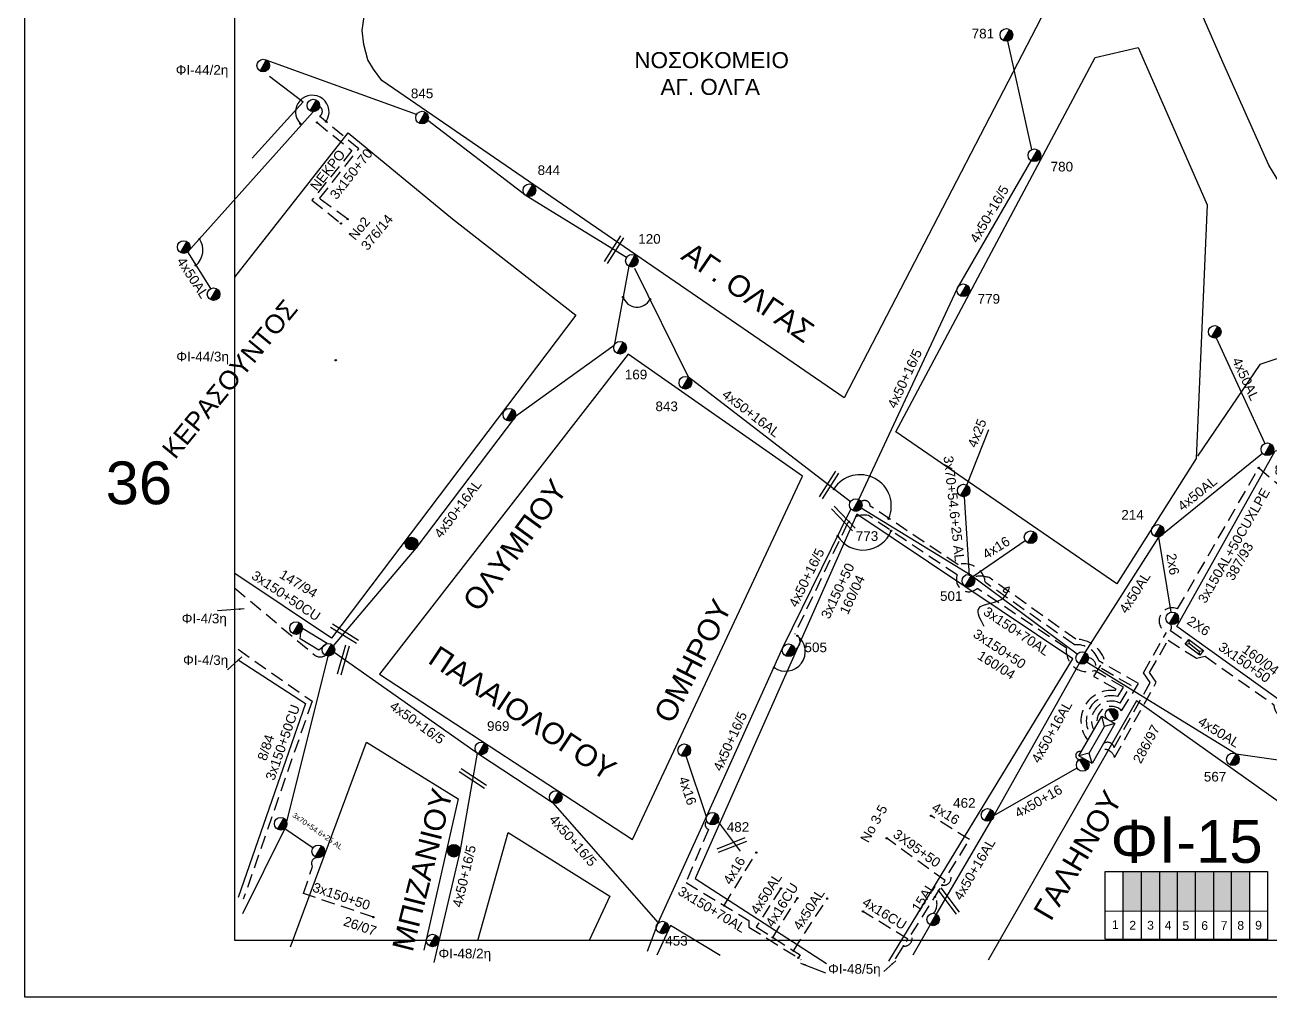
# Model space of a CAD drawing. Header units: millimetres. Extents: x 7477 to 9676, y 1828 to 2857.
# Drawn here: x 7476.7 to 7709.5, y 1836.4 to 2018.1 of the extents above; entities that cross this region are included whole.
import ezdxf
from ezdxf.enums import TextEntityAlignment as Align

# ---------------------------------------------------------------- set-up
doc = ezdxf.new("R2010")
doc.units = ezdxf.units.MM
doc.linetypes.add('DASHED', pattern=[19.05, 12.7, -6.35])
for name, color, linetype, lineweight in [('.15AL', 7, 'Continuous', 30), ('2x6', 7, 'SYN_LINE', 30), ('3x150+50', 7, 'Continuous', 30), ('3x150+50CU', 7, 'Continuous', 30), ('3x150+70', 7, 'Continuous', 30), ('3x150+70AL', 7, 'DASHED', 30), ('3x150AL+50CUXLPE', 7, 'Continuous', 30), ('3x70+54.6+25 AL', 7, 'SYN_LINE', 30), ('3X95+50', 7, 'Continuous', 30), ('4x16', 7, 'Continuous', 30), ('4x16CU', 7, 'Continuous', 30), ('4x25', 7, 'Continuous', 30), ('4x50', 7, 'Continuous', 30), ('4x50+16', 7, 'Continuous', 30), ('4x50+16_5', 7, 'Continuous', 30), ('4x50+16AL', 7, 'Continuous', 30), ('4x50AL', 7, 'Continuous', 30), ('4x6', 7, 'SYN_LINE', 30), ('text διευθύνσεων', 250, 'Continuous', 30), ('ΝΕΚΡΟ', 7, 'DASHED', 30), ('Υπόβαθρο ΔΕΗ', 7, 'Continuous', 30)]:
    doc.layers.add(name, color=color, linetype=linetype, lineweight=lineweight)
for name, color, linetype in [('Pillar', 7, 'Continuous'), ('Pillar OTE', 7, 'Continuous'), ('TEXT ΚΑΛΩΔΙΩΝ', 7, 'Continuous'), ('Άγνωστα', 7, 'Continuous'), ('Επιγραφές - Σχήματα', 7, 'Continuous'), ('Καλώδια ΧΤ   3x150AL+50CU', 7, 'DASHED'), ('Στύλος Ξύλινος', 7, 'Continuous'), ('Στύλος Ξύλινος @ 1', 7, 'Continuous'), ('Στύλος ΦΜ', 7, 'Continuous'), ('Στύλος ΦΜ @ 1', 7, 'Continuous'), ('Συνδέσεις', 7, 'Continuous'), ('Τομή', 7, 'Continuous'), ('Υποσταθμός εναέριος 2 στύλων', 7, 'Continuous'), ('Υποσταθμός πόλεως', 7, 'Continuous')]:
    doc.layers.add(name, color=color, linetype=linetype)
doc.styles.add('arial', font='ARIAL.TTF')
doc.styles.get("Standard").update_dxf_attribs({"font": 'ARIAL.TTF'})
doc.linetypes.add('PRANES_1r', pattern='A,0.5,[137,SPECLINE.shx,S=1,R=180,X=0,Y=0],0.5', length=1)
doc.linetypes.add('SYN_LINE', pattern='A,0.5,-0.0001,["/\\/\\/\\/",Standard,S=0.1,R=0,X=0,Y=-0.05],-0.25', length=0.7501)
doc.dimstyles.new('ISO-25', dxfattribs={"dimtxt": 2.5, "dimasz": 2.5, "dimexe": 1.25, "dimexo": 0.625, "dimtad": 1, "dimtxsty": 'Standard', "dimcen": 2.5, "dimadec": 0, "dimazin": 0, "dimtfac": 1, "dimtmove": 0, "dimatfit": 3, "dimfxl": 1, "dimarcsym": 0})

# ---------------------------------------------------------------- blocks, each defined once
blk = doc.blocks.new('ΥΠΑΡΧΩΝ ΤΣΙΜΕΝΤΕΝΙΟΣ ΣΤΥΛΟΣ')
at = {"layer": 'Στύλος ΦΜ'}
blk.add_hatch(color=7, dxfattribs=at).paths.add_polyline_path([(-1.29, -2.28, 0.574793), (2.62, 0, 0.268822), (1.3, 2.27)])
at = {"layer": 'Στύλος ΦΜ', "color": 7}
blk.add_line((-1.29, -2.28), (1.3, 2.27), dxfattribs=at)
blk.add_circle((0, 0), 2.62, dxfattribs=at)
at = {"layer": 'Στύλος ΦΜ', "flags": 4}
for tag, p in [('ΑΡΙΘΜΟΣ', (-4.68, 8.05)), ('ΤΥΠΟΣ', (-4.91, 3.03))]:
    blk.add_attdef(tag, p, '', height=4, dxfattribs=at)
blk = doc.blocks.new('ΥΠΑΡΧΩΝ ΞΥΛΙΝΟΣ ΣΤΥΛΟΣ')
at = {"layer": 'Στύλος Ξύλινος'}
h = blk.add_hatch(color=7, dxfattribs=at)
h.paths.add_polyline_path([(-2.62, 0, 0.270008), (-1.29, -2.28), (1.3, 2.27, 0.576266)])
h.paths.add_polyline_path([(-1.29, -2.28, 0.574793), (2.62, 0, 0.268822), (1.3, 2.27)])
at = {"layer": 'Στύλος Ξύλινος', "color": 7}
blk.add_line((-1.29, -2.28), (1.3, 2.27), dxfattribs=at)
blk.add_circle((0, 0), 2.62, dxfattribs=at)
at = {"layer": 'Στύλος Ξύλινος', "flags": 4}
for tag, p in [('ΑΡΙΘΜΟΣ', (-4.91, 8.6)), ('ΤΥΠΟΣ', (-4.85, 3.39))]:
    blk.add_attdef(tag, p, '', height=4, dxfattribs=at)
blk = doc.blocks.new('ΥΠΟΣΤΑΘΜΟΣ ΕΝΑΕΡΙΟΣ ΕΠΙ 2 ΣΤΥΛΩΝ')
at = {"layer": 'Υποσταθμός εναέριος 2 στύλων', "linetype": 'Continuous'}
for points in [[(-11.97, -2.11, 0.574793), (-8.45, -0.07, 0.268822), (-9.64, 1.98)], [(9.68, -2.15, 0.574793), (13.19, -0.1, 0.268822), (12.01, 1.95)]]:
    blk.add_hatch(color=256, dxfattribs=at).paths.add_polyline_path(points)
for p, q in [((-11.97, -2.11), (-9.64, 1.98)), ((9.68, -2.15), (12.01, 1.95))]:
    blk.add_line(p, q, dxfattribs=at)
for centre in [(-10.81, -0.07), (10.84, -0.1)]:
    blk.add_circle(centre, 2.36, dxfattribs=at)
at = {"layer": 'Υποσταθμός πόλεως', "linetype": 'Continuous', "ltscale": 40}
blk.add_lwpolyline([(-8.57, 2.82), (8.57, 2.82), (8.57, -2.82), (-8.57, -2.82)], close=True, dxfattribs=at)
for points in [[(-5.75, 0), (-8.57, 2.82)], [(-8.57, -2.82), (-5.75, 0)], [(-5.75, 0), (5.75, 0)], [(5.75, 0), (8.57, 2.82)], [(8.57, -2.82), (5.75, 0)]]:
    blk.add_lwpolyline(points, dxfattribs=at)
at = {"layer": 'Υποσταθμός εναέριος 2 στύλων', "ltscale": 40, "flags": 1}
for tag, p in [('ΜΕΤΑΣΧΗΜΑΤΙΣΜΟΣ', (14.09, 2.51)), ('ΙΣΧΥΣ', (14.07, -0.28)), ('ΑΡΙΘΜΟΣ', (14.19, -3))]:
    blk.add_attdef(tag, p, '', height=1.8, dxfattribs=at)
blk = doc.blocks.new('Pillar')
at = {"layer": 'Υποσταθμός πόλεως', "linetype": 'Continuous', "ltscale": 40}
blk.add_lwpolyline([(-8.6, 2.8), (8.6, 2.8), (8.6, -2.8), (-8.6, -2.8)], close=True, dxfattribs=at)
for points in [[(-5.8, 0), (-8.6, 2.8)], [(-8.6, -2.8), (-5.8, 0)], [(-5.8, 0), (5.8, 0)], [(5.8, 0), (8.6, 2.8)], [(8.6, -2.8), (5.8, 0)]]:
    blk.add_lwpolyline(points, dxfattribs=at)
at = {"layer": 'Pillar', "ltscale": 40}
blk.add_attdef('PILLAR', (-5.7, 3.7), '', height=2.52, dxfattribs=at)
blk = doc.blocks.new('_ΣΥΝΔΕΣΗ')
at = {"layer": 'Συνδέσεις', "linetype": 'SYN_LINE', "ltscale": 40}
blk.add_hatch(color=256, dxfattribs=at).paths.add_polyline_path([(0.5, -0.01, 1), (-0.5, -0.01, 1)])
at = {"layer": 'Συνδέσεις'}
blk.add_circle((0, -0.01), 0.5, dxfattribs=at)
blk = doc.blocks.new('ΤΟΜΗ')
at = {"layer": 'Τομή', "ltscale": 40}
for p, q in [((-5.68, 0), (17.06, 0)), ((-5.68, -2.77), (17.06, -2.77))]:
    blk.add_line(p, q, dxfattribs=at)

msp = doc.modelspace()

# ---------------------------------------------------------------- hatches: boundary and pattern name
at = {"layer": 'Καλώδια ΧΤ   3x150AL+50CU', "linetype": 'DASHED', "lineweight": -3, "ltscale": 0.2}
h = msp.add_hatch(color=27, dxfattribs=at)
h.dxf.hatch_style = 1
h.paths.add_polyline_path([(7685.47, 1859.83), (7682.03, 1859.83), (7682.03, 1852.47), (7685.47, 1852.47)])
h = msp.add_hatch(color=85, dxfattribs=at)
h.dxf.hatch_style = 1
h.paths.add_polyline_path([(7685.47, 1852.47), (7688.91, 1852.46), (7688.91, 1859.83), (7685.47, 1859.83)])
h = msp.add_hatch(color=173, dxfattribs=at)
h.dxf.hatch_style = 1
h.paths.add_polyline_path([(7692.21, 1859.83), (7688.91, 1859.83), (7688.91, 1852.46), (7692.21, 1852.46)])
h = msp.add_hatch(color=1, dxfattribs=at)
h.dxf.hatch_style = 1
h.paths.add_polyline_path([(7695.51, 1859.83), (7692.21, 1859.83), (7692.21, 1852.46), (7695.51, 1852.46)])
h = msp.add_hatch(color=30, dxfattribs=at)
h.dxf.hatch_style = 1
h.paths.add_polyline_path([(7698.89, 1859.82), (7695.6, 1859.82), (7695.6, 1852.46), (7698.89, 1852.45)])
h = msp.add_hatch(color=2, dxfattribs=at)
h.dxf.hatch_style = 1
h.paths.add_polyline_path([(7702.29, 1859.82), (7698.99, 1859.82), (7698.99, 1852.46), (7702.29, 1852.45)])
h = msp.add_hatch(color=5, dxfattribs=at)
h.dxf.hatch_style = 1
h.paths.add_polyline_path([(7705.63, 1859.82), (7702.33, 1859.82), (7702.33, 1852.45), (7705.63, 1852.45)])

# ---------------------------------------------------------------- linework, layer by layer
at = {"layer": '.15AL', "color": 133, "linetype": 'DASHED', "lineweight": -3, "ltscale": 0.2}
for points in [[(7640.98, 1845.92, 0.626807), (7642.41, 1848.07), (7648.8, 1858.14)], [(7646.88, 1855.12, -0.319223), (7646.63, 1852.05, 0.885089)]]:
    msp.add_lwpolyline(points, format="xyb", dxfattribs=at)
at = {"layer": '2x6', "color": 1, "linetype": 'SYN_LINE', "lineweight": -3, "ltscale": 15}
msp.add_lwpolyline([(7690.99, 1908.32), (7688.69, 1922.37)], dxfattribs=at)
at = {"layer": '2x6', "color": 1, "linetype": 'DASHED', "lineweight": -3, "ltscale": 0.2}
msp.add_lwpolyline([(7690.96, 1906.02, -0.281412), (7690.87, 1904.89), (7693.95, 1902.74)], format="xyb", dxfattribs=at)
at = {"layer": '3x150+50', "color": 2, "linetype": 'DASHED', "lineweight": -3, "ltscale": 0.2}
msp.add_lwpolyline([(7707.38, 1935.28), (7723.12, 1922.16), (7733.03, 1927.11, -0.632518), (7734.24, 1927.68, -259.058861)], format="xyb", dxfattribs=at)
at = {"layer": '3x150+50', "color": 85, "linetype": 'DASHED', "lineweight": -3, "ltscale": 0.2}
msp.add_lwpolyline([(7677.21, 1887.43, -0.751022), (7681.76, 1889.9), (7684.93, 1895), (7677.48, 1899.22, 0.352665), (7672.92, 1902.23), (7656.29, 1913.85, 0.469196), (7651.21, 1917.2), (7634.77, 1928.16, 0.609487), (7633.07, 1928.98)], format="xyb", dxfattribs=at)
at = {"layer": '3x150+50', "color": 27, "linetype": 'DASHED', "lineweight": -3, "ltscale": 0.2}
msp.add_lwpolyline([(7676, 1885.32, -0.699535), (7681.05, 1892.55), (7682.13, 1894.29), (7676.67, 1897.41, -0.554699), (7671.44, 1901.6), (7654.76, 1912.78, -0.796886), (7651.02, 1915.28), (7634.43, 1926.39, 0.286684), (7630.52, 1924.95), (7620.65, 1904.22, -0.697021), (7620.67, 1901.39)], format="xyb", dxfattribs=at)
at = {"layer": '3x150+50', "color": 30, "linetype": 'DASHED', "lineweight": -3, "ltscale": 0.2}
msp.add_lwpolyline([(7677.64, 1882.52, -0.467884), (7680.44, 1881.13), (7688.24, 1895.22), (7687, 1897.06), (7690.45, 1903.07), (7695.75, 1899.7), (7697.35, 1900.08), (7710.2, 1891.03, 0.50203), (7714.4, 1888.38, 374.388534)], format="xyb", dxfattribs=at)
at = {"layer": '3x150+50', "color": 1, "linetype": 'DASHED', "lineweight": -3, "ltscale": 0.2}
msp.add_lwpolyline([(7676.56, 1886.31, -0.723492), (7681.47, 1891.33), (7683.53, 1894.64), (7676.95, 1898.37, 0.337356), (7675.56, 1899.81)], format="xyb", dxfattribs=at)
at = {"layer": '3x150+50', "color": 173, "linetype": 'DASHED', "lineweight": -3, "ltscale": 0.2}
msp.add_lwpolyline([(7675.46, 1884.37, -0.68045), (7680.56, 1893.66), (7680.73, 1893.93), (7676.65, 1896.24)], format="xyb", dxfattribs=at)
at = {"layer": '3x150+50', "color": 6, "linetype": 'DASHED', "lineweight": -3, "ltscale": 0.2}
msp.add_lwpolyline([(7541.89, 1851.32), (7528.8, 1855.72), (7530.5, 1860.79, -0.67606), (7531.65, 1862.43, -9.647852)], format="xyb", dxfattribs=at)
at = {"layer": '3x150+50CU', "color": 6, "linetype": 'DASHED', "lineweight": -3, "ltscale": 0.2}
msp.add_lwpolyline([(7515.98, 1912.83), (7530.99, 1900.25, 0.306106), (7532.9, 1900.26, 2.624745)], format="xyb", dxfattribs=at)
msp.add_lwpolyline([(7516.59, 1901.38), (7530.42, 1891.68), (7517.57, 1854.65)], dxfattribs=at)
at = {"layer": '3x150+70', "color": 2, "linetype": 'DASHED', "lineweight": -3, "ltscale": 0.2}
msp.add_lwpolyline([(7537.09, 1981.79), (7531.84, 1985.63), (7539.15, 1994.96), (7531.81, 2001.04, 0.607188), (7531.81, 2002.83, 1.536123)], format="xyb", dxfattribs=at)
at = {"layer": '3x150+70AL', "color": 173, "linetype": 'DASHED', "lineweight": -3, "ltscale": 0.2}
msp.add_lwpolyline([(7676.59, 1896.27), (7678.52, 1899.48, 0.326611), (7673.21, 1903.25), (7657.01, 1914.79, 0.120859), (7654.07, 1914.93)], format="xyb", dxfattribs=at)
at = {"layer": '3x150+70AL', "color": 133, "linetype": 'DASHED', "lineweight": -3, "ltscale": 0.2}
msp.add_lwpolyline([(7604.19, 1869.29, 0.543116), (7604.54, 1867.72), (7600.33, 1857.79), (7612.09, 1850.68), (7612.1, 1849.46), (7621.85, 1843.36)], format="xyb", dxfattribs=at)
msp.add_lwpolyline([(7613.46, 1849.51), (7621.65, 1844.26), (7621.3, 1843.71)], dxfattribs=at)
at = {"layer": '3x150AL+50CUXLPE', "color": 2, "linetype": 'DASHED', "lineweight": -3, "ltscale": 0.2}
msp.add_lwpolyline([(7678.31, 1883.69, -0.569585), (7680.35, 1883.03), (7687.07, 1895.16), (7685.82, 1897.01), (7690.13, 1904.51, -0.974911), (7692.23, 1908.95), (7707.38, 1935.28)], format="xyb", dxfattribs=at)
at = {"layer": '3x150AL+50CUXLPE', "color": 5, "linetype": 'DASHED', "lineweight": -3, "ltscale": 0.2}
msp.add_lwpolyline([(7673.89, 1880.79, -1.224915), (7674.22, 1882.2, 0.069636)], format="xyb", dxfattribs=at)
at = {"layer": '3x70+54.6+25 AL', "color": 173, "linetype": 'SYN_LINE', "lineweight": -3, "ltscale": 15}
msp.add_lwpolyline([(7653.31, 1915.13), (7652.36, 1929.89)], dxfattribs=at)
at = {"layer": '3x70+54.6+25 AL', "color": 6, "linetype": 'SYN_LINE', "lineweight": -3, "ltscale": 7}
msp.add_lwpolyline([(7525.35, 1867.9), (7530.62, 1864.27)], dxfattribs=at)
at = {"layer": '3X95+50', "color": 133, "linetype": 'DASHED', "lineweight": -3, "ltscale": 0.2}
msp.add_lwpolyline([(7648.8, 1858.14), (7637.85, 1866.06)], dxfattribs=at)
at = {"layer": '4x16', "color": 173, "linetype": 'Continuous', "lineweight": -3, "ltscale": 0.2}
msp.add_lwpolyline([(7653.94, 1915.01), (7663.75, 1921.71)], dxfattribs=at)
at = {"layer": '4x16', "color": 27, "linetype": 'Continuous', "lineweight": -3, "ltscale": 0.2}
msp.add_lwpolyline([(7604.15, 1870.05), (7600.38, 1881.4)], dxfattribs=at)
at = {"layer": '4x16', "color": 133, "linetype": 'DASHED', "lineweight": -3, "ltscale": 0.2}
msp.add_lwpolyline([(7648.26, 1857.29, 0.729878), (7649.49, 1859.61), (7653.33, 1865.83), (7646.15, 1870.27)], format="xyb", dxfattribs=at)
msp.add_lwpolyline([(7607.46, 1853.48), (7613.47, 1863.39)], dxfattribs=at)
at = {"layer": '4x16CU', "color": 133, "linetype": 'DASHED', "lineweight": -3, "ltscale": 0.2}
for points in [[(7616.54, 1847.54), (7621.16, 1854.86)], [(7639.52, 1843.55), (7641.79, 1847.23), (7633.38, 1852.39)]]:
    msp.add_lwpolyline(points, dxfattribs=at)
at = {"layer": '4x25', "color": 173, "linetype": 'SYN_LINE', "lineweight": -3, "ltscale": 10}
msp.add_lwpolyline([(7652.82, 1932.09), (7656.92, 1942.46)], dxfattribs=at)
at = {"layer": '4x50', "color": 2, "linetype": 'Continuous', "lineweight": -3, "ltscale": 0.2}
msp.add_lwpolyline([(7507.21, 1975.69), (7507.21, 1975.69), (7530.63, 2001.86)], dxfattribs=at)
at = {"layer": '4x50+16', "color": 5, "linetype": 'Continuous', "lineweight": -3, "ltscale": 0.2}
msp.add_lwpolyline([(7657.87, 1870.32), (7673.46, 1879.2)], dxfattribs=at)
at = {"layer": '4x50+16_5', "color": 173, "linetype": 'Continuous', "lineweight": -3, "ltscale": 0.2}
for points in [[(7664.95, 1994.79), (7660.48, 2015.09)], [(7632.66, 1929.37), (7651.01, 1968.79), (7664.87, 1992.71)]]:
    msp.add_lwpolyline(points, dxfattribs=at)
at = {"layer": '4x50+16_5', "color": 27, "linetype": 'Continuous', "lineweight": -3, "ltscale": 0.2}
for points in [[(7593.11, 1844.96), (7595.15, 1850.26), (7604.29, 1870.37), (7618.45, 1901.71), (7631.16, 1927.6)], [(7534.58, 1900.87), (7561.51, 1881.83), (7575.39, 1872.72), (7595.15, 1850.26)]]:
    msp.add_lwpolyline(points, dxfattribs=at)
at = {"layer": '4x50+16_5', "color": 6, "linetype": 'Continuous', "lineweight": -3, "ltscale": 0.2}
msp.add_lwpolyline([(7533.39, 1900.11), (7525.35, 1867.9), (7517.43, 1851.92)], dxfattribs=at)
at = {"layer": '4x50+16_5', "color": 1, "linetype": 'Continuous', "lineweight": -3, "ltscale": 0.2}
msp.add_lwpolyline([(7561.32, 1881.97), (7558.08, 1863.5), (7554.07, 1846.55), (7553.2, 1842.84)], dxfattribs=at)
at = {"layer": '4x50+16AL', "color": 1, "linetype": 'Continuous', "lineweight": -3, "ltscale": 0.2}
for points in [[(7549.96, 2001.33), (7521.87, 2011.53)], [(7589.2, 1974.62), (7570.48, 1986.18), (7552.04, 2000.22)]]:
    msp.add_lwpolyline(points, dxfattribs=at)
at = {"layer": '4x50+16AL', "color": 85, "linetype": 'Continuous', "lineweight": -3, "ltscale": 0.2}
for points in [[(7589.62, 1972.99), (7586.9, 1958.16), (7568.45, 1944.89), (7549.84, 1920.28), (7534.4, 1902.02)], [(7631.06, 1928.95), (7600.8, 1952.23), (7590.79, 1972.59)]]:
    msp.add_lwpolyline(points, dxfattribs=at)
at = {"layer": '4x50+16AL', "color": 173, "linetype": 'Continuous', "lineweight": -3, "ltscale": 0.2}
msp.add_lwpolyline([(7673.44, 1900.47), (7653.61, 1915.16), (7633.09, 1927.75)], dxfattribs=at)
at = {"layer": '4x50+16AL', "color": 5, "linetype": 'Continuous', "lineweight": -3, "ltscale": 0.2}
msp.add_lwpolyline([(7673.8, 1898.74), (7657.87, 1870.32), (7647.12, 1851.9)], dxfattribs=at)
at = {"layer": '4x50+16AL', "color": 133, "linetype": 'Continuous', "lineweight": -3, "ltscale": 0.2}
msp.add_lwpolyline([(7645.95, 1849.86), (7642.71, 1844.19)], dxfattribs=at)
at = {"layer": '4x50AL', "color": 2, "linetype": 'Continuous', "lineweight": -3, "ltscale": 0.2}
msp.add_lwpolyline([(7511.5, 1968.82), (7507.21, 1975.69)], dxfattribs=at)
at = {"layer": '4x50AL', "color": 1, "linetype": 'Continuous', "lineweight": -3, "ltscale": 0.2}
for points in [[(7699.46, 1959.59), (7708.53, 1939.85)], [(7674.97, 1900.78), (7688.69, 1922.37), (7708.1, 1938.04)]]:
    msp.add_lwpolyline(points, dxfattribs=at)
at = {"layer": '4x50AL', "color": 5, "linetype": 'Continuous', "lineweight": -3, "ltscale": 0.2}
msp.add_lwpolyline([(7675.29, 1899.01), (7703.15, 1881.85), (7727.61, 1878.34)], dxfattribs=at)
at = {"layer": '4x50AL', "color": 133, "linetype": 'DASHED', "lineweight": -3, "ltscale": 0.2}
for points in [[(7618.06, 1856.68), (7613.46, 1849.51)], [(7620.42, 1845.05), (7626.72, 1854.78)]]:
    msp.add_lwpolyline(points, dxfattribs=at)
at = {"layer": '4x6', "color": 6, "linetype": 'SYN_LINE', "lineweight": -3, "ltscale": 5}
for points in [[(7533.28, 1902.45), (7531.67, 1901.2), (7528.21, 1903.34), (7528.33, 1904.59)], [(7533.28, 1902.45), (7528.61, 1905.28)]]:
    msp.add_lwpolyline(points, dxfattribs=at)
at = {"layer": 'Pillar OTE', "lineweight": -3, "ltscale": 40}
for points in [[(7678.71, 1847.19), (7678.71, 1859.83), (7709.04, 1859.83), (7709.04, 1847.16), (7678.71, 1847.19)], [(7682.03, 1847.19), (7682.03, 1859.83)], [(7685.47, 1847.18), (7685.47, 1859.83)], [(7688.91, 1847.18), (7688.91, 1859.83)], [(7692.21, 1847.18), (7692.21, 1859.83)], [(7695.6, 1847.17), (7695.6, 1859.83)], [(7698.99, 1847.17), (7698.99, 1859.83)], [(7702.33, 1847.17), (7702.33, 1859.83)], [(7705.72, 1847.16), (7705.72, 1859.83)], [(7678.71, 1852.47), (7709.04, 1852.44)]]:
    msp.add_lwpolyline(points, dxfattribs=at)
at = {"layer": 'Επιγραφές - Σχήματα', "lineweight": -3}
msp.add_lwpolyline([(7476.75, 2855.51), (9675.5, 2855.53), (9675.51, 1836.39), (7476.75, 1836.37)], close=True, dxfattribs=at)
at = {"layer": 'ΝΕΚΡΟ', "linetype": 'DASHED', "lineweight": -3, "ltscale": 0.2}
msp.add_lwpolyline([(7531.35, 1999.86), (7537.87, 1994.62), (7530.41, 1985.35), (7535.81, 1981.01)], dxfattribs=at)
at = {"layer": 'Τομή', "lineweight": -3}
msp.add_lwpolyline([(7606.31, 1869.16), (7610.48, 1863.62)], dxfattribs=at)
at = {"layer": 'Υπόβαθρο ΔΕΗ', "lineweight": -3}
for points in [[(7515.98, 2835.63), (9502.35, 2835.63), (9502.35, 1846.95), (7515.98, 1846.95)], [(7622.1, 1933.73), (7589.49, 1956.57), (7543.03, 1896.72), (7590.32, 1865.83)], [(7718.12, 1939.38), (7748.19, 1913.22), (7722.91, 1883.54), (7692.09, 1905.62), (7710.48, 1938.47)]]:
    msp.add_lwpolyline(points, close=True, dxfattribs=at)
for points in [[(7712.71, 1986.25), (7709.27, 1991.88), (7700.67, 2011.16), (7693.85, 2026.9), (7689.45, 2037.05), (7686.96, 2042.4), (7685.89, 2047.59), (7685.5, 2054.19), (7689.64, 2083.31), (7693.09, 2087), (7695.34, 2088.77), (7697.32, 2089.48), (7701.73, 2089.84), (7720.42, 2090.11)], [(7682.49, 2082.09), (7675.43, 2036.31), (7629.91, 1948.42), (7543.44, 2007.72), (7541.9, 2009.84), (7540.84, 2011.58), (7540.1, 2014.45), (7539.78, 2017.03), (7540.32, 2020.54), (7541.78, 2023.56), (7542.96, 2025.23), (7544.99, 2027.2), (7589.84, 2052.83), (7640.88, 2081.83), (7659.3, 2078.35), (7664.4, 2085.26)], [(7695.71, 1937.08), (7680.84, 1913.62), (7639.56, 1942.05), (7676.79, 2012.02), (7684.87, 2013.87), (7697.78, 1984.47), (7695.71, 1937.08)], [(7522.49, 2008.54), (7528.78, 2003.73), (7519.21, 1993.2)], [(7515.98, 1970.92), (7537.19, 1997.94), (7556.67, 1981.87), (7579.71, 1963.84), (7579.71, 1963.84), (7534.09, 1903.48), (7534.09, 1903.48)], [(7732.14, 1962.74), (7707.61, 1954.63), (7695.97, 1937.49)], [(7638.26, 1843.11), (7638.26, 1843.11), (7672.61, 1899.61), (7672.61, 1899.61), (7672.61, 1899.61), (7632.25, 1926.65), (7632.25, 1926.65), (7602.03, 1858.51), (7626.61, 1842.63)], [(7534.09, 1903.48), (7515.98, 1915.55)], [(7516.83, 1899.31), (7529.22, 1891.27), (7516.62, 1854.98)], [(7743.88, 1841.85), (7738.33, 1853.57), (7684.56, 1891.78), (7656.82, 1843.3)], [(7526.39, 1845.74), (7540.6, 1884.05), (7557.75, 1873.44), (7551.35, 1845.17)], [(7561.39, 1846.95), (7567.06, 1867.12), (7586.09, 1855.24), (7582.24, 1846.95)], [(7606.72, 1844.14), (7597.43, 1849.73), (7594.88, 1844.19)]]:
    msp.add_lwpolyline(points, dxfattribs=at)
for centre, radius, start, end in [((7530.48, 2001.82), 3.13, 324.9006, 224.5145), ((7506.26, 1976.03), 3.76, 310.0161, 33.7423), ((7591.18, 1968.09), 2.75, 198.277, 332.6037), ((7632.88, 1928.2), 5.83, 335.6722, 147.4294), ((7633.43, 1925.53), 5.6, 212.1819, 339.3045), ((7618.93, 1900.98), 3.69, 234.0424, 53.1368)]:
    msp.add_arc(centre, radius, start, end, dxfattribs=at)
msp.add_spline([(7656.07, 1905.65), (7655.07, 1909.01), (7659.75, 1911.06), (7660.31, 1911.89), (7660.76, 1912.97), (7659.63, 1912.35), (7660.3, 1911.9)], degree=3, dxfattribs=at)

# ---------------------------------------------------------------- block references
at = {"layer": '3x150+50', "linetype": 'Continuous', "lineweight": -3, "ltscale": 0.2, "xscale": 0.2, "yscale": 0.2, "rotation": 323.1352942440682}
msp.add_blockref('Pillar', (7695.35, 1901.75), dxfattribs=at)
at = {"layer": 'Στύλος Ξύλινος @ 1', "lineweight": -3, "ltscale": 40, "xscale": 0.4499999999998181, "yscale": 0.4499999999998181, "zscale": 0.4499999999998181}
for p in [(7549.04, 1921.14), (7556.93, 1863.73)]:
    msp.add_blockref('ΥΠΑΡΧΩΝ ΞΥΛΙΝΟΣ ΣΤΥΛΟΣ', p, dxfattribs=at)
at = {"layer": 'Στύλος ΦΜ @ 1', "lineweight": -3, "ltscale": 40}
ref = msp.add_blockref('ΥΠΑΡΧΩΝ ΤΣΙΜΕΝΤΕΝΙΟΣ ΣΤΥΛΟΣ', (7660.22, 2016.24), dxfattribs=dict(at, xscale=0.4499999999998083, yscale=0.4499999999998083, zscale=0.4499999999998083))
ref.add_attrib('ΤΥΠΟΣ', '781', (7653.73, 2015.58), dxfattribs={"layer": 'Στύλος ΦΜ', "height": 1.8, "rotation": 360, "flags": 4})
for p, xscale, yscale, zscale in [((7521.29, 2010.51), 0.449999999999818, 0.449999999999818, 0.449999999999818), ((7530.66, 2003.04), 0.4499999999998181, 0.4499999999998181, 0.4499999999998181), ((7506.44, 1976.58), 0.4499999999998181, 0.4499999999998181, 0.4499999999998181), ((7512.02, 1967.77), 0.4499999999998181, 0.4499999999998181, 0.4499999999998181), ((7699.16, 1960.73), 0.449999999999818, 0.449999999999818, 0.449999999999818), ((7567.32, 1945.24), 0.449999999999818, 0.449999999999818, 0.449999999999818), ((7652.23, 1931.07), 0.449999999999818, 0.449999999999818, 0.449999999999818), ((7664.74, 1922.34), 0.449999999999818, 0.449999999999818, 0.449999999999818), ((7527.44, 1905.36), 0.449999999999818, 0.449999999999818, 0.449999999999818), ((7691.23, 1907.17), 0.449999999999818, 0.449999999999818, 0.449999999999818), ((7533.48, 1901.29), 0.449999999999818, 0.449999999999818, 0.449999999999818), ((7674.38, 1899.76), 0.449999999999818, 0.449999999999818, 0.449999999999818), ((7600, 1882.52), 0.449999999999818, 0.449999999999818, 0.449999999999818), ((7575.97, 1873.75), 0.449999999999818, 0.449999999999818, 0.449999999999818), ((7524.56, 1868.77), 0.449999999999818, 0.449999999999818, 0.449999999999818), ((7531.59, 1863.6), 0.449999999999818, 0.449999999999818, 0.449999999999818), ((7646.53, 1850.88), 0.449999999999818, 0.449999999999818, 0.449999999999818), ((7552.96, 1846.95), 0.449999999999818, 0.449999999999818, 0.449999999999818)]:
    msp.add_blockref('ΥΠΑΡΧΩΝ ΤΣΙΜΕΝΤΕΝΙΟΣ ΣΤΥΛΟΣ', p, dxfattribs=dict(at, xscale=xscale, yscale=yscale, zscale=zscale))
ref = msp.add_blockref('ΥΠΑΡΧΩΝ ΤΣΙΜΕΝΤΕΝΙΟΣ ΣΤΥΛΟΣ', (7551, 2000.77), dxfattribs=dict(at, xscale=0.4499999999998348, yscale=0.4499999999998348, zscale=0.4499999999998348))
ref.add_attrib('ΑΡΙΘΜΟΣ', '845', (7548.9, 2004.4), dxfattribs={"layer": 'Στύλος ΦΜ', "height": 1.8, "rotation": 360, "flags": 4})
ref = msp.add_blockref('ΥΠΑΡΧΩΝ ΤΣΙΜΕΝΤΕΝΙΟΣ ΣΤΥΛΟΣ', (7665.46, 1993.73), dxfattribs=dict(at, xscale=0.4499999999998689, yscale=0.4499999999998689, zscale=0.4499999999998689))
ref.add_attrib('ΤΥΠΟΣ', '780', (7668.49, 1990.71), dxfattribs={"layer": 'Στύλος ΦΜ', "height": 1.8, "rotation": 360, "flags": 4})
ref = msp.add_blockref('ΥΠΑΡΧΩΝ ΤΣΙΜΕΝΤΕΝΙΟΣ ΣΤΥΛΟΣ', (7571.06, 1987.2), dxfattribs=dict(at, xscale=0.4499999999998107, yscale=0.4499999999998107, zscale=0.4499999999998107))
ref.add_attrib('ΤΥΠΟΣ', '844', (7572.59, 1990.05), dxfattribs={"layer": 'Στύλος ΦΜ', "height": 1.8, "rotation": 360, "flags": 4})
ref = msp.add_blockref('ΥΠΑΡΧΩΝ ΤΣΙΜΕΝΤΕΝΙΟΣ ΣΤΥΛΟΣ', (7590.2, 1974.01), dxfattribs=dict(at, xscale=0.4499999999998341, yscale=0.4499999999998341, zscale=0.4499999999998341))
ref.add_attrib('ΤΥΠΟΣ', '120', (7591.4, 1977.2), dxfattribs={"layer": 'Στύλος ΦΜ', "height": 1.8, "rotation": 360, "flags": 4})
ref = msp.add_blockref('ΥΠΑΡΧΩΝ ΤΣΙΜΕΝΤΕΝΙΟΣ ΣΤΥΛΟΣ', (7652.15, 1968.51), dxfattribs=dict(at, xscale=0.4499999999998726, yscale=0.4499999999998726, zscale=0.4499999999998726))
ref.add_attrib('ΤΥΠΟΣ', '779', (7654.84, 1965.99), dxfattribs={"layer": 'Στύλος ΦΜ', "height": 1.8, "rotation": 360, "flags": 4})
ref = msp.add_blockref('ΥΠΑΡΧΩΝ ΤΣΙΜΕΝΤΕΝΙΟΣ ΣΤΥΛΟΣ', (7588.01, 1957.75), dxfattribs=dict(at, xscale=0.449999999999818, yscale=0.449999999999818, zscale=0.449999999999818))
ref.add_attrib('ΑΡΙΘΜΟΣ', '169', (7588.89, 1951.85), dxfattribs={"layer": 'Στύλος ΦΜ', "height": 1.8, "rotation": 360, "flags": 4})
ref = msp.add_blockref('ΥΠΑΡΧΩΝ ΤΣΙΜΕΝΤΕΝΙΟΣ ΣΤΥΛΟΣ', (7600.22, 1951.21), dxfattribs=dict(at, xscale=0.4499999999997285, yscale=0.4499999999997285, zscale=0.4499999999997285))
ref.add_attrib('ΤΥΠΟΣ', '843', (7594.62, 1945.9), dxfattribs={"layer": 'Στύλος ΦΜ', "height": 1.8, "rotation": 360, "flags": 4})
ref = msp.add_blockref('ΥΠΑΡΧΩΝ ΤΣΙΜΕΝΤΕΝΙΟΣ ΣΤΥΛΟΣ', (7709.02, 1938.78), dxfattribs=dict(at, xscale=0.449999999999818, yscale=0.449999999999818, zscale=0.449999999999818))
ref.add_attrib('ΤΥΠΟΣ', '870', (7710.35, 1934.02), dxfattribs={"layer": 'Στύλος ΦΜ', "height": 1.8, "rotation": 360, "flags": 4})
ref = msp.add_blockref('ΥΠΑΡΧΩΝ ΤΣΙΜΕΝΤΕΝΙΟΣ ΣΤΥΛΟΣ', (7632.07, 1928.35), dxfattribs=dict(at, xscale=0.4499999999998058, yscale=0.4499999999998058, zscale=0.4499999999998058))
ref.add_attrib('ΤΥΠΟΣ', '773', (7632.07, 1921.66), dxfattribs={"layer": 'Στύλος ΦΜ', "height": 1.8, "rotation": 360, "flags": 4})
ref = msp.add_blockref('ΥΠΑΡΧΩΝ ΤΣΙΜΕΝΤΕΝΙΟΣ ΣΤΥΛΟΣ', (7688.5, 1923.53), dxfattribs=dict(at, xscale=0.4499999999998191, yscale=0.4499999999998191, zscale=0.4499999999998191))
ref.add_attrib('ΤΥΠΟΣ', '214', (7681.7, 1925.63), dxfattribs={"layer": 'Στύλος ΦΜ', "height": 1.8, "rotation": 360, "flags": 4})
ref = msp.add_blockref('ΥΠΑΡΧΩΝ ΤΣΙΜΕΝΤΕΝΙΟΣ ΣΤΥΛΟΣ', (7653.12, 1914.19), dxfattribs=dict(at, xscale=0.4499999999998166, yscale=0.4499999999998166, zscale=0.4499999999998166))
ref.add_attrib('ΑΡΙΘΜΟΣ', '501', (7647.81, 1910.44), dxfattribs={"layer": 'Στύλος ΦΜ', "height": 1.8, "flags": 4})
ref = msp.add_blockref('ΥΠΑΡΧΩΝ ΤΣΙΜΕΝΤΕΝΙΟΣ ΣΤΥΛΟΣ', (7619.51, 1901.2), dxfattribs=dict(at, xscale=0.4499999999998213, yscale=0.4499999999998213, zscale=0.4499999999998213))
ref.add_attrib('ΤΥΠΟΣ', '505', (7622.48, 1900.85), dxfattribs={"layer": 'Στύλος ΦΜ', "height": 1.8, "flags": 4})
ref = msp.add_blockref('ΥΠΑΡΧΩΝ ΤΣΙΜΕΝΤΕΝΙΟΣ ΣΤΥΛΟΣ', (7562.09, 1882.86), dxfattribs=dict(at, xscale=0.449999999999818, yscale=0.449999999999818, zscale=0.449999999999818))
ref.add_attrib('ΤΥΠΟΣ', '969', (7563.13, 1886.14), dxfattribs={"layer": 'Στύλος ΦΜ', "height": 1.8, "flags": 4})
ref = msp.add_blockref('ΥΠΑΡΧΩΝ ΤΣΙΜΕΝΤΕΝΙΟΣ ΣΤΥΛΟΣ', (7702.56, 1880.82), dxfattribs=dict(at, xscale=0.4499999999998089, yscale=0.4499999999998089, zscale=0.4499999999998089))
ref.add_attrib('ΑΡΙΘΜΟΣ', '567', (7697.13, 1876.67), dxfattribs={"layer": 'Στύλος ΦΜ', "height": 1.8, "rotation": 360, "flags": 4})
ref = msp.add_blockref('ΥΠΑΡΧΩΝ ΤΣΙΜΕΝΤΕΝΙΟΣ ΣΤΥΛΟΣ', (7656.7, 1870.43), dxfattribs=dict(at, xscale=0.4499999999998707, yscale=0.4499999999998707, zscale=0.4499999999998707))
ref.add_attrib('ΤΥΠΟΣ', '462', (7650.26, 1871.77), dxfattribs={"layer": 'Στύλος ΦΜ', "height": 1.8, "rotation": 360, "flags": 4})
ref = msp.add_blockref('ΥΠΑΡΧΩΝ ΤΣΙΜΕΝΤΕΝΙΟΣ ΣΤΥΛΟΣ', (7605.28, 1869.73), dxfattribs=dict(at, xscale=0.4499999999998323, yscale=0.4499999999998323, zscale=0.4499999999998323))
ref.add_attrib('ΤΥΠΟΣ', '482', (7607.95, 1867.27), dxfattribs={"layer": 'Στύλος ΦΜ', "height": 1.8, "flags": 4})
ref = msp.add_blockref('ΥΠΑΡΧΩΝ ΤΣΙΜΕΝΤΕΝΙΟΣ ΣΤΥΛΟΣ', (7595.93, 1849.38), dxfattribs=dict(at, xscale=0.4499999999998396, yscale=0.4499999999998396, zscale=0.4499999999998396))
ref.add_attrib('ΤΥΠΟΣ', '453', (7596.45, 1846), dxfattribs={"layer": 'Στύλος ΦΜ', "height": 1.8, "rotation": 360, "flags": 4})
at = {"layer": 'Συνδέσεις', "lineweight": -3, "xscale": 0.25, "yscale": 0.25, "zscale": 0.25}
for p in [(7528.25, 1999.63), (7531.35, 1999.86), (7533.04, 2000.02), (7535.81, 1981.01), (7537.09, 1981.79), (7509.38, 1978.12), (7508.68, 1973.16), (7588.57, 1967.23), (7593.63, 1966.83), (7534.85, 1955.42), (7707.38, 1935.28), (7634.69, 1933.74), (7627.97, 1931.34), (7638.19, 1925.79), (7628.69, 1922.55), (7638.67, 1923.56), (7621.15, 1903.93), (7616.77, 1897.99), (7646.15, 1870.27), (7637.85, 1866.07), (7613.47, 1863.39), (7618.06, 1856.68), (7646.88, 1855.12), (7648.26, 1857.3), (7607.46, 1853.48), (7621.16, 1854.86), (7626.72, 1854.78), (7541.89, 1851.33), (7633.39, 1852.4), (7616.54, 1847.54), (7640.98, 1845.92), (7620.42, 1845.05), (7621.3, 1843.71)]:
    msp.add_blockref('_ΣΥΝΔΕΣΗ', p, dxfattribs=at)
at = {"layer": 'Τομή', "lineweight": -3}
for p, xscale, yscale, zscale, rotation in [((7587.89, 1977.1), 0.2499999999999996, 0.2499999999999996, 0.2499999999999996, 237.5996717011061), ((7628.09, 1933.1), 0.2499999999999996, 0.2499999999999996, 0.2499999999999996, 237.5996717011061), ((7629, 1927.09), 0.2499999999999997, 0.2499999999999997, 0.2499999999999997, 313.8895096616357), ((7535.47, 1905.37), 0.2499999999999997, 0.2499999999999997, 0.2499999999999997, 327.9990662123677), ((7536.98, 1900.63), 0.2499999999999996, 0.2499999999999996, 0.2499999999999996, 253.9995331061873), ((7561.48, 1876.12), 0.2499999999999996, 0.2499999999999996, 0.2499999999999996, 146.6773364657444), ((7610.29, 1864.95), 0.2499999999999996, 0.2499999999999996, 0.2499999999999996, 201.5844205505971), ((7650.04, 1852.99), 0.2499999999999996, 0.2499999999999996, 0.2499999999999996, 126.8333141454891)]:
    msp.add_blockref('ΤΟΜΗ', p, dxfattribs=dict(at, xscale=xscale, yscale=yscale, zscale=zscale, rotation=rotation))
at = {"layer": 'Υποσταθμός εναέριος 2 στύλων', "lineweight": -3, "xscale": 0.4999999999999999, "yscale": 0.4999999999999999, "zscale": 0.4999999999999999, "rotation": 60.21892465104409}
msp.add_blockref('ΥΠΟΣΤΑΘΜΟΣ ΕΝΑΕΡΙΟΣ ΕΠΙ 2 ΣΤΥΛΩΝ', (7677.14, 1884.48), dxfattribs=at)

# ---------------------------------------------------------------- texts
at = {"lineweight": -3, "ltscale": 30, "char_height": 1.63, "width": 11.2573, "attachment_point": 1}
for s, insert in [('1', (7679.95, 1850.75)), ('2', (7683.19, 1850.62)), ('3', (7686.52, 1850.62)), ('4', (7689.82, 1850.62)), ('5', (7693.13, 1850.54)), ('6', (7696.65, 1850.56)), ('7', (7700.28, 1850.56)), ('8', (7703.39, 1850.59)), ('9', (7706.72, 1850.62))]:
    msp.add_mtext(s, dxfattribs=dict(at, insert=insert))
at = {"layer": 'text διευθύνσεων', "color": 7, "linetype": 'PRANES_1r', "lineweight": -3}
for s, rotation, p in [('ΑΓ. ΟΛΓΑΣ', 325.5585, (7611.94, 1968.12)), ('ΟΜΗΡΟΥ', 62.8654, (7601.6, 1899.22)), ('ΠΑΛΑΙΟΛΟΓΟΥ', 326.4106, (7569.78, 1889.46)), ('ΜΠΙΖΑΝΙΟΥ', 75.8715, (7551.06, 1860.18))]:
    msp.add_text(s, height=4, rotation=rotation, dxfattribs=at).set_placement(p, align=Align.MIDDLE_CENTER)
at = {"layer": 'text διευθύνσεων', "color": 7, "lineweight": -3, "ltscale": 40, "width": 94.4586, "attachment_point": 1, "style": 'arial'}
for s, insert, char_height, rotation in [('KEPAΣOYNTOΣ', (7502.12, 1938.94), 3.5, 50.6409), ('OΛYMΠOY', (7558.32, 1910.5), 4, 53.9352), ('ΓAΛHNOY', (7665.08, 1852.41), 4, 59.5725)]:
    msp.add_mtext(s, dxfattribs=dict(at, insert=insert, char_height=char_height, rotation=rotation))
at = {"layer": 'TEXT ΚΑΛΩΔΙΩΝ', "linetype": 'Continuous', "lineweight": -3, "ltscale": 0.2}
for s, height, rotation, p in [('3x150+70', 1.8, 51.8778, (7537.74, 1990.24)), ('ΝΕΚΡΟ', 1.8, 51.8778, (7533.34, 1990.97)), ('4x50+16/5', 1.8, 59.9051, (7657.02, 1982.75)), ('4x50AL', 1.8, 303.1482, (7508.14, 1970.85)), ('4x50+16/5', 1.8, 65.0397, (7641.21, 1951.99)), ('4x50AL', 1.8, 294.6716, (7704.96, 1951.93)), ('4x50+16AL', 1.8, 322.4217, (7612.51, 1945.5)), ('4x25', 1.8, 68.456, (7654.72, 1941.8)), ('3x70+54.6+25 AL', 1.8, 276.2134, (7650.43, 1927.67)), ('4x50+16AL', 1.8, 52.906, (7557.67, 1927.64)), ('4x50AL', 1.8, 38.9154, (7695.91, 1930.51)), ('3x150AL+50CUXLPE', 1.8, 60.0844, (7702.73, 1920.78)), ('4x16', 1.8, 32.4128, (7658.31, 1920.39)), ('4x50+16/5', 1.8, 63.8383, (7622.86, 1914.78)), ('2x6', 1.8, 279.2925, (7691.34, 1917.31)), ('3x150+50CU', 1.8, 326.3358, (7525.57, 1911.39)), ('3x150+50', 1.8, 64.5438, (7628.68, 1912.31)), ('4x50AL', 1.8, 57.5538, (7684.22, 1911.99)), ('3x150+70AL', 1.8, 326.1809, (7662.13, 1904.78)), ('3x150+50', 1.8, 326.1809, (7658.95, 1901.48)), ('3x150+50', 1.8, 324.8572, (7704.74, 1898.95)), ('3x150+50CU', 1.8, 70.8583, (7524.93, 1883.98)), ('4x50+16/5', 1.8, 324.7561, (7550.11, 1887.69)), ('4x50+16AL', 1.8, 60.7304, (7668.7, 1885.96)), ('4x50+16/5', 1.8, 65.6932, (7608.56, 1884.2)), ('4x50AL', 1.8, 328.3605, (7699.97, 1885.92)), ('4x16', 1.8, 288.3897, (7600.63, 1874.94)), ('4x50+16', 1.8, 29.6589, (7666.21, 1872.99)), ('4x16', 1.8, 328.2863, (7648.89, 1870.69)), ('3x70+54.6+25 AL', 1, 325.4999, (7531.46, 1867.42)), ('4x50+16/5', 1.8, 311.3399, (7579.22, 1865.64)), ('3X95+50', 1.8, 324.0944, (7643.49, 1864.2)), ('4x50+16/5', 1.8, 76.6956, (7558.86, 1858.98)), ('4x50+16AL', 1.8, 59.7296, (7654.26, 1860.29)), ('4x16', 1.8, 58.7477, (7609.33, 1860.03)), ('3x150+50', 1.8, 341.4251, (7535.92, 1855.23)), ('4x50AL', 1.8, 57.3272, (7615.3, 1855.72)), ('4x16CU', 1.8, 57.7216, (7618.25, 1853.62)), ('3x150+70AL', 1.8, 328.8748, (7605.17, 1852.76)), ('4x50AL', 1.8, 57.1009, (7623.28, 1852.78)), ('.15AL', 1.8, 57.597, (7644.54, 1854.79)), ('4x16CU', 1.8, 328.4447, (7637.44, 1852.01))]:
    msp.add_text(s, height=height, rotation=rotation, dxfattribs=at).set_placement(p, align=Align.MIDDLE_CENTER)
at = {"layer": 'Άγνωστα', "lineweight": -3, "ltscale": 40, "insert": (7590.99, 2013.02), "char_height": 3, "width": 27.758, "attachment_point": 1, "style": 'arial'}
msp.add_mtext('\\pi-0.31882;ΝΟΣΟΚΟΜΕΙΟ\\P\\pi4.5782;ΑΓ. ΟΛΓΑ', dxfattribs=at)
at = {"layer": 'Άγνωστα', "lineweight": -3, "ltscale": 40, "char_height": 1.8, "width": 27.758, "attachment_point": 1, "line_spacing_factor": 3, "style": 'arial'}
for s, insert in [('ΦI-44/2η', (7504.94, 2010.58)), ('ΦI-44/3η', (7505.05, 1957)), ('ΦI-4/3η', (7506.06, 1908.04)), ('ΦI-4/3η', (7506.31, 1900.26)), ('ΦI-48/2η', (7554.06, 1845.41)), ('ΦI-48/5η', (7626.89, 1842.54))]:
    msp.add_mtext(s, dxfattribs=dict(at, insert=insert))
at = {"layer": 'Άγνωστα', "lineweight": -3, "ltscale": 40, "char_height": 1.8, "width": 27.758, "attachment_point": 1, "style": 'arial'}
for s, insert, rotation in [('No2\\P376/14', (7537.1, 1978.85), 50.5853), ('387/93', (7701.08, 1914.95), 60), ('147/94', (7525.08, 1916.41), 328.7937), ('160/04', (7628.95, 1908.49), 65), ('2X6', (7694.79, 1907.74), 326.5718), ('160/04', (7705.18, 1902.45), 323.6208), ('160/04', (7655.58, 1901.24), 327.9831), ('286/97', (7683.76, 1880.72), 61.6974), ('8/84', (7520.16, 1880.98), 71.8521), ('No 3-5', (7632.82, 1865.95), 60.8753), ('26/07', (7536.71, 1851.51), 341.2609)]:
    msp.add_mtext(s, dxfattribs=dict(at, insert=insert, rotation=rotation))
at = {"layer": 'Επιγραφές - Σχήματα', "lineweight": -3, "insert": (7491.84, 1936.5), "char_height": 8, "width": 15.5504, "attachment_point": 1, "style": 'arial'}
msp.add_mtext('36', dxfattribs=at)
at = {"layer": 'Υπόβαθρο ΔΕΗ', "lineweight": -3, "insert": (7679.68, 1870.14), "char_height": 8, "width": 84.6573, "attachment_point": 1}
msp.add_mtext('Φ{\\H1.0833x;I}-15', dxfattribs=at)

# ---------------------------------------------------------------- leaders
at = {"layer": 'Επιγραφές - Σχήματα', "lineweight": -3, "ltscale": 40}
for points in [[(7517.74, 1908.95), (7512.73, 1908.6)], [(7517.32, 1899.98), (7514.61, 1897.55)], [(7621.74, 1842.73), (7626.42, 1840.9)], [(7639.55, 1843.16), (7637.28, 1841.17)]]:
    msp.add_leader(points, dimstyle='ISO-25', override={"dimasz": 1, "dimtad": 0}, dxfattribs=at)

doc.saveas('drawing.dxf')
